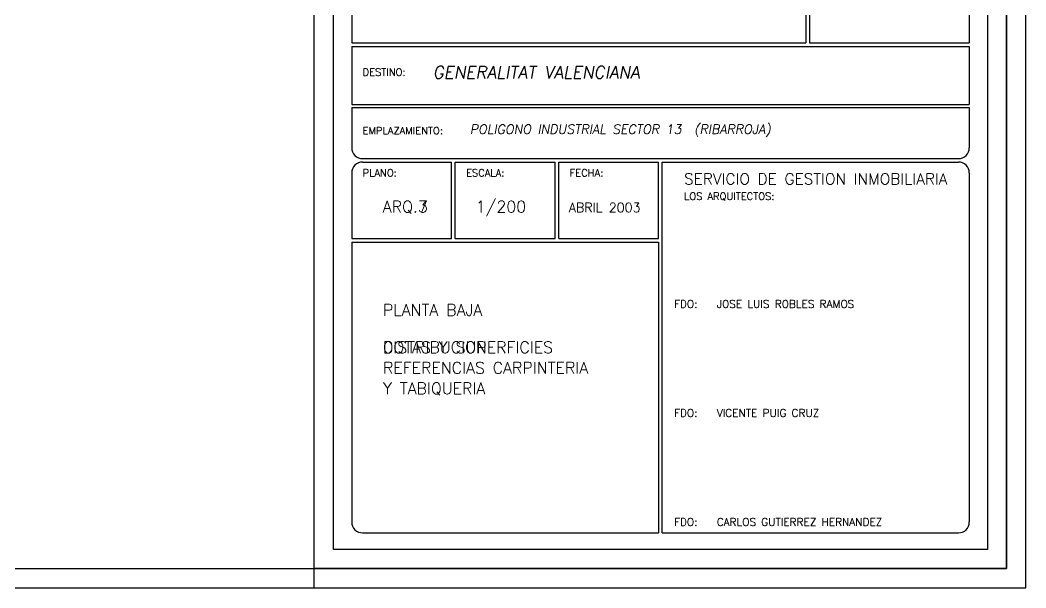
# Model space of a CAD drawing. Extents: x -1 to 154, y -18 to 77.
# Drawn here: x 101.6 to 153.8, y -17.7 to 11.8 of the extents above; entities that cross this region are included whole.
import ezdxf
from ezdxf.enums import TextEntityAlignment as Align

# ---------------------------------------------------------------- set-up
doc = ezdxf.new("R2010")
doc.units = 0
doc.layers.get('0').update_dxf_attribs({"linetype": 'CONTINUOUS'})
for name, color, linetype in [('CAJE', 7, 'CONTINUOUS'), ('COTAS', 7, 'CONTINUOUS'), ('FORMATO', 7, 'CONTINUOUS'), ('MOB', 40, 'CONTINUOUS'), ('TABIQUERIA', 4, 'CONTINUOUS')]:
    doc.layers.add(name, color=color, linetype=linetype)
doc.styles.add('ROMANS', font='romans.shx')

# ---------------------------------------------------------------- blocks, each defined once
blk = doc.blocks.new('CAJETIN')
at = {"layer": 'CAJE', "color": 7, "linetype": 'Continuous'}
for p, q in [((-18, 0), (-18, 28.69)), ((0, 28.69), (0, 0)), ((-9.047, 8.483), (-9.047, 0.927)), ((0, 0), (-18, 0))]:
    blk.add_line(p, q, dxfattribs=at)
at = {"layer": 'CAJE', "color": 4, "linetype": 'Continuous'}
for p, q in [((-17.5, 0.5), (-17.5, 28.19)), ((-0.5, 28.19), (-0.5, 0.5)), ((-0.5, 0.5), (-17.5, 0.5))]:
    blk.add_line(p, q, dxfattribs=at)
at = {"layer": 'CAJE', "linetype": 'Continuous'}
for p, q in [((-17.028, 17.811), (-17.028, 13.656)), ((-5.222, 17.811), (-5.222, 13.656)), ((-5.128, 17.811), (-5.128, 13.656)), ((-0.972, 17.811), (-0.972, 13.656)), ((-17.028, 13.656), (-5.222, 13.656)), ((-5.128, 13.656), (-0.972, 13.656)), ((-17.028, 13.561), (-0.972, 13.561)), ((-17.028, 13.561), (-17.028, 12.053)), ((-0.972, 13.561), (-0.972, 12.053)), ((-17.028, 12.053), (-0.972, 12.053)), ((-17.028, 11.98), (-0.972, 11.98)), ((-17.028, 11.98), (-17.028, 10.934)), ((-0.972, 11.98), (-0.972, 10.934)), ((-16.744, 10.651), (-1.256, 10.651)), ((-16.744, 10.562), (-14.431, 10.562)), ((-14.336, 10.562), (-11.739, 10.562)), ((-11.644, 10.562), (-9.047, 10.562)), ((-8.953, 10.562), (-1.256, 10.562)), ((-17.028, 10.278), (-17.028, 8.577)), ((-0.972, 10.278), (-0.972, 1.211)), ((-17.028, 8.577), (-14.431, 8.577)), ((-17.028, 8.483), (-17.028, 1.211)), ((-17.028, 8.483), (-9.047, 8.483)), ((-14.336, 8.577), (-11.739, 8.577)), ((-11.644, 8.577), (-9.047, 8.577)), ((-16.744, 0.927), (-9.047, 0.927)), ((-8.953, 0.927), (-1.256, 0.927))]:
    blk.add_line(p, q, dxfattribs=at)
at = {"layer": 'CAJE'}
for p, q in [((-14.431, 8.577), (-14.431, 10.562)), ((-14.336, 8.577), (-14.336, 10.562)), ((-11.739, 8.577), (-11.739, 10.562)), ((-11.644, 8.577), (-11.644, 10.562)), ((-9.047, 8.577), (-9.047, 10.562)), ((-8.953, 0.927), (-8.953, 10.562))]:
    blk.add_line(p, q, dxfattribs=at)
at = {"layer": 'CAJE', "linetype": 'Continuous'}
for centre, start, end in [((-16.744, 10.934), 180, 270), ((-1.256, 10.934), 270, 0), ((-16.744, 10.278), 90, 180), ((-1.256, 10.278), 360, 90), ((-16.744, 1.211), 180, 270), ((-1.256, 1.211), 270, 360)]:
    blk.add_arc(centre, 0.283, start, end, dxfattribs=at)
at = {"layer": 'CAJE', "color": 7, "style": 'ROMANS'}
for s, height, p in [('DESTINO:', 0.1889, (-16.744, 12.802)), ('EMPLAZAMIENTO:', 0.18889, (-16.744, 11.282)), ('PLANO:', 0.1889, (-16.744, 10.184)), ('ESCALA:', 0.1889, (-14.053, 10.184)), ('FECHA:', 0.1889, (-11.361, 10.184)), ('LOS ARQUITECTOS:', 0.18889, (-8.386, 9.577)), ('ABRIL 2003', 0.24, (-11.382, 9.26))]:
    blk.add_text(s, height=height, dxfattribs=at).set_placement(p)
at = {"layer": 'CAJE', "color": 5, "style": 'ROMANS', "oblique": 10}
for s, height, p in [('GENERALITAT VALENCIANA', 0.32, (-14.92, 12.733)), ('POLIGONO INDUSTRIAL SECTOR 13  (RIBARROJA)', 0.24, (-13.956, 11.294))]:
    blk.add_text(s, height=height, dxfattribs=at).set_placement(p)
at = {"layer": 'CAJE', "color": 5, "style": 'ROMANS', "width": 0.903025}
blk.add_text('SERVICIO DE GESTION INMOBILIARIA', height=0.28333, dxfattribs=at).set_placement((-8.386, 9.981), (-1.539, 9.981), align=Align.FIT)
at = {"layer": 'CAJE', "style": 'ROMANS'}
for s, p in [('FDO:   JOSE LUIS ROBLES RAMOS', (-8.645, 6.774)), ('FDO:   VICENTE PUIG CRUZ', (-8.645, 3.943)), ('FDO:   CARLOS GUTIERREZ HERNANDEZ', (-8.645, 1.111))]:
    blk.add_text(s, height=0.2, dxfattribs=at).set_placement(p)

msp = doc.modelspace()

# ---------------------------------------------------------------- linework, layer by layer
at = {"layer": 'FORMATO'}
for p, q in [((153.848, -17.724), (153.848, 76.876)), ((116.848, -17.724), (116.848, -16.724)), ((-1.023, -17.724), (153.848, -17.724))]:
    msp.add_line(p, q, dxfattribs=at)
at = {"layer": 'FORMATO', "color": 5}
for p, q in [((152.848, -16.724), (152.848, 75.876)), ((3.977, -16.724), (152.848, -16.724))]:
    msp.add_line(p, q, dxfattribs=at)

# ---------------------------------------------------------------- block references
at = {"xscale": 2, "yscale": 2, "zscale": 2}
msp.add_blockref('CAJETIN', (152.848, -16.724), dxfattribs=at)

# ---------------------------------------------------------------- texts
at = {"layer": 'COTAS', "color": 5, "style": 'ROMANS'}
for s, p in [('ARQ.7', (120.412, 1.778)), ('COTAS Y SUPERFICIES', (120.418, -5.527))]:
    msp.add_text(s, height=0.6, dxfattribs=at).set_placement(p)
at = {"layer": 'FORMATO', "color": 5, "style": 'ROMANS'}
for s, p in [('1/200', (125.241, 1.781)), ('PLANTA BAJA', (120.418, -3.586))]:
    msp.add_text(s, height=0.6, dxfattribs=at).set_placement(p)
at = {"layer": 'MOB', "color": 5, "style": 'ROMANS'}
for s, p in [('ARQ.3', (120.412, 1.778)), ('DISTRIBUCION', (120.418, -5.527))]:
    msp.add_text(s, height=0.6, dxfattribs=at).set_placement(p)
at = {"layer": 'TABIQUERIA', "color": 5, "style": 'ROMANS'}
for s, p in [('REFERENCIAS CARPINTERIA', (120.418, -6.595)), ('Y TABIQUERIA', (120.418, -7.663))]:
    msp.add_text(s, height=0.6, dxfattribs=at).set_placement(p)

doc.saveas('drawing.dxf')
